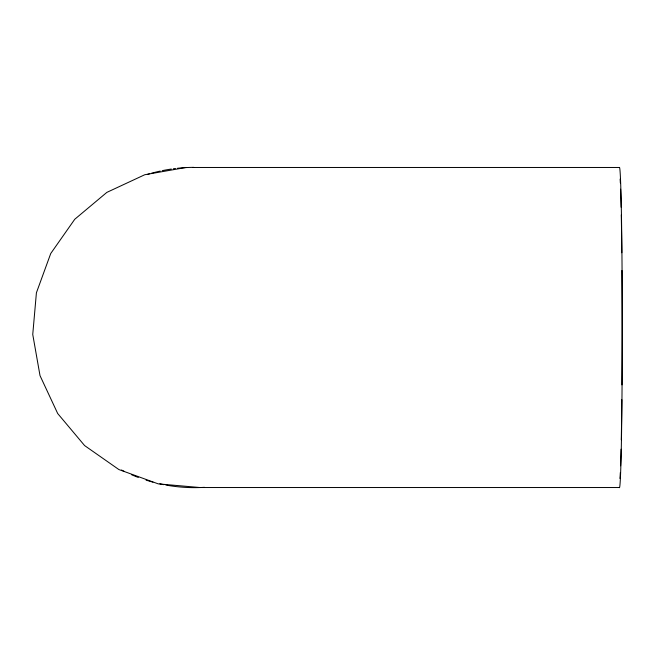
<?xml version="1.0" encoding="UTF-8"?>
<svg xmlns="http://www.w3.org/2000/svg" width="655" height="655" viewBox="0 0 655 655"><rect width="100%" height="100%" fill="white"/><g stroke="black" fill="none" stroke-linecap="round" stroke-linejoin="round"><path stroke-width="0.98" d="M186.02 167.475L144.788 174.729L106.839 192.39L74.76 219.261L50.738 253.51L36.41 292.793L32.75 334.451L40.012 375.626L57.697 413.526L84.593 445.564L118.882 469.553L158.223 483.865L199.931 487.525L619.319 487.525M193.02 167.475L619.564 167.475M204.499 487.328A160.139 160.082 -90 0 1 165.821 485.044M163.816 484.667A160.139 160.082 -90 0 1 159.853 483.84M152.942 482.145A160.139 160.082 -90 0 1 146.073 480.131M138.303 477.446A160.139 160.082 -90 0 1 131.639 474.769M124.213 471.371A160.139 160.082 -90 0 1 121.486 470.003M147.408 174.451A160.139 160.082 -90 0 1 149.348 173.87M151.297 173.305A160.139 160.082 -90 0 1 160.221 171.078M162.235 170.652A160.139 160.082 -90 0 1 171.34 169.047M173.37 168.761A160.139 160.082 -90 0 1 175.409 168.499M177.439 168.269A160.139 160.082 -90 0 1 193.667 167.361M619.564 167.508A160.139 2.808 90 0 1 622.25 334.443A160.139 2.808 90 0 1 619.319 487.492M620.121 179.036A153.45 2.694 -90 0 1 620.35 182.974M620.612 189.18A153.45 2.694 -90 0 1 621.12 207.242M621.276 214.881A153.45 2.694 -90 0 1 621.792 252.756M621.939 270.433A153.45 2.694 -90 0 1 621.939 384.878M621.816 399.673A153.45 2.694 -90 0 1 621.276 439.816M621.087 449.191A153.45 2.694 -90 0 1 620.612 465.811M620.326 472.525A153.45 2.694 -90 0 1 619.925 478.453"/></g></svg>
